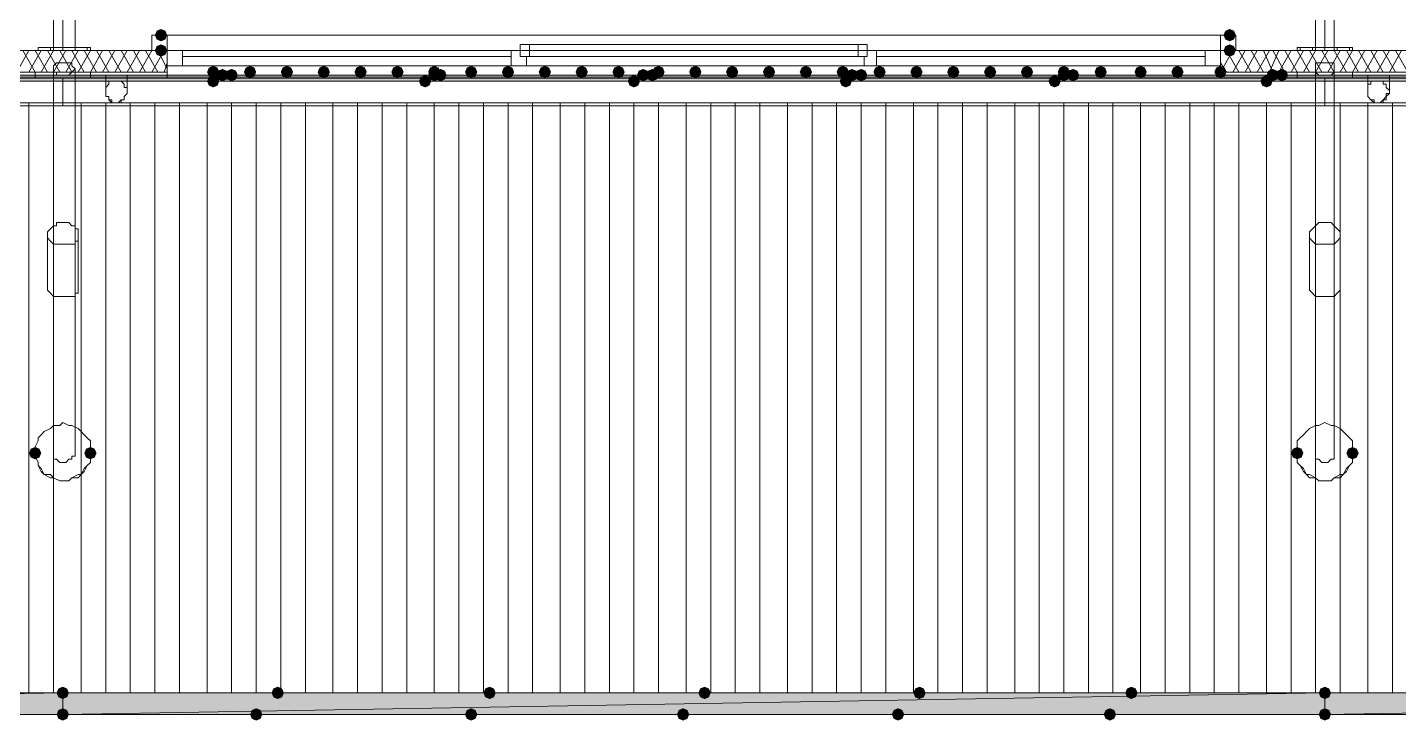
# Model space of a CAD drawing. Header units: millimetres. Extents: x 0 to 420, y 0 to 297.
# Drawn here: x 294.92 to 313.82, y 96.35 to 105.9 of the extents above; entities that cross this region are included whole.
import ezdxf

# ---------------------------------------------------------------- set-up
doc = ezdxf.new("R2010")
doc.units = ezdxf.units.MM

msp = doc.modelspace()

# ---------------------------------------------------------------- hatches: boundary and pattern name
for color, points in [(7, [(296.841333, 105.791), (296.816462, 105.731204), (296.756667, 105.706333), (296.696871, 105.731204), (296.672, 105.791), (296.696871, 105.850796), (296.756667, 105.875667), (296.816462, 105.850796)]), (7, [(311.573333, 105.791), (311.548463, 105.731204), (311.488667, 105.706333), (311.428871, 105.731204), (311.404, 105.791), (311.428871, 105.850796), (311.488667, 105.875667), (311.548462, 105.850796)]), (7, [(296.841333, 105.579333), (296.816462, 105.519537), (296.756667, 105.494667), (296.696871, 105.519537), (296.672, 105.579333), (296.696871, 105.639129), (296.756667, 105.664), (296.816462, 105.639129)]), (7, [(311.573333, 105.579333), (311.548463, 105.519537), (311.488667, 105.494667), (311.428871, 105.519537), (311.404, 105.579333), (311.428871, 105.639129), (311.488667, 105.664), (311.548462, 105.639129)]), (7, [(297.561, 105.283), (297.536129, 105.223204), (297.476333, 105.198333), (297.416538, 105.223204), (297.391667, 105.283), (297.416537, 105.342796), (297.476333, 105.367667), (297.536129, 105.342796)]), (254, [(297.688, 105.240667), (297.663129, 105.180871), (297.603333, 105.156), (297.543537, 105.180871), (297.518667, 105.240667), (297.543537, 105.300462), (297.603333, 105.325333), (297.663129, 105.300463)]), (254, [(297.815, 105.240667), (297.790129, 105.180871), (297.730333, 105.156), (297.670538, 105.180871), (297.645667, 105.240667), (297.670537, 105.300462), (297.730333, 105.325333), (297.790129, 105.300463)]), (254, [(297.815, 105.240667), (297.790129, 105.180871), (297.730333, 105.156), (297.670538, 105.180871), (297.645667, 105.240667), (297.670537, 105.300462), (297.730333, 105.325333), (297.790129, 105.300463)]), (7, [(298.069, 105.283), (298.044129, 105.223204), (297.984333, 105.198333), (297.924537, 105.223204), (297.899667, 105.283), (297.924537, 105.342796), (297.984333, 105.367667), (298.044129, 105.342796)]), (7, [(298.577, 105.283), (298.552129, 105.223204), (298.492333, 105.198333), (298.432538, 105.223204), (298.407667, 105.283), (298.432537, 105.342796), (298.492333, 105.367667), (298.552129, 105.342796)]), (7, [(299.085, 105.283), (299.060129, 105.223204), (299.000333, 105.198333), (298.940538, 105.223204), (298.915667, 105.283), (298.940537, 105.342796), (299.000333, 105.367667), (299.060129, 105.342796)]), (7, [(299.593, 105.283), (299.568129, 105.223204), (299.508333, 105.198333), (299.448538, 105.223204), (299.423667, 105.283), (299.448537, 105.342796), (299.508333, 105.367667), (299.568129, 105.342796)]), (7, [(300.101, 105.283), (300.076129, 105.223204), (300.016333, 105.198333), (299.956537, 105.223204), (299.931667, 105.283), (299.956537, 105.342796), (300.016333, 105.367667), (300.076129, 105.342796)]), (7, [(300.609, 105.283), (300.584129, 105.223204), (300.524333, 105.198333), (300.464538, 105.223204), (300.439667, 105.283), (300.464537, 105.342796), (300.524333, 105.367667), (300.584129, 105.342796)]), (254, [(300.609, 105.240667), (300.584129, 105.180871), (300.524333, 105.156), (300.464538, 105.180871), (300.439667, 105.240667), (300.464537, 105.300462), (300.524333, 105.325333), (300.584129, 105.300463)]), (254, [(300.693667, 105.240667), (300.668796, 105.180871), (300.609, 105.156), (300.549204, 105.180871), (300.524333, 105.240667), (300.549204, 105.300462), (300.609, 105.325333), (300.668796, 105.300463)]), (254, [(300.693667, 105.240667), (300.668796, 105.180871), (300.609, 105.156), (300.549204, 105.180871), (300.524333, 105.240667), (300.549204, 105.300462), (300.609, 105.325333), (300.668796, 105.300463)]), (7, [(301.117, 105.283), (301.092129, 105.223204), (301.032333, 105.198333), (300.972538, 105.223204), (300.947667, 105.283), (300.972537, 105.342796), (301.032333, 105.367667), (301.092129, 105.342796)]), (7, [(301.625, 105.283), (301.600129, 105.223204), (301.540333, 105.198333), (301.480537, 105.223204), (301.455667, 105.283), (301.480537, 105.342796), (301.540333, 105.367667), (301.600129, 105.342796)]), (7, [(302.133, 105.283), (302.108129, 105.223204), (302.048333, 105.198333), (301.988538, 105.223204), (301.963667, 105.283), (301.988537, 105.342796), (302.048333, 105.367667), (302.108129, 105.342796)]), (7, [(302.641, 105.283), (302.616129, 105.223204), (302.556333, 105.198333), (302.496537, 105.223204), (302.471667, 105.283), (302.496537, 105.342796), (302.556333, 105.367667), (302.616129, 105.342796)]), (7, [(303.149, 105.283), (303.124129, 105.223204), (303.064333, 105.198333), (303.004537, 105.223204), (302.979667, 105.283), (303.004537, 105.342796), (303.064333, 105.367667), (303.124129, 105.342796)]), (254, [(303.487667, 105.240667), (303.462796, 105.180871), (303.403, 105.156), (303.343204, 105.180871), (303.318333, 105.240667), (303.343204, 105.300462), (303.403, 105.325333), (303.462796, 105.300463)]), (254, [(303.614667, 105.240667), (303.589796, 105.180871), (303.53, 105.156), (303.470204, 105.180871), (303.445333, 105.240667), (303.470204, 105.300462), (303.53, 105.325333), (303.589796, 105.300463)]), (254, [(303.614667, 105.240667), (303.589796, 105.180871), (303.53, 105.156), (303.470204, 105.180871), (303.445333, 105.240667), (303.470204, 105.300462), (303.53, 105.325333), (303.589796, 105.300463)]), (7, [(303.699333, 105.283), (303.674463, 105.223204), (303.614667, 105.198333), (303.554871, 105.223204), (303.53, 105.283), (303.554871, 105.342796), (303.614667, 105.367667), (303.674462, 105.342796)]), (7, [(304.207333, 105.283), (304.182462, 105.223204), (304.122667, 105.198333), (304.062871, 105.223204), (304.038, 105.283), (304.062871, 105.342796), (304.122667, 105.367667), (304.182462, 105.342796)]), (7, [(304.715333, 105.283), (304.690462, 105.223204), (304.630667, 105.198333), (304.570871, 105.223204), (304.546, 105.283), (304.570871, 105.342796), (304.630667, 105.367667), (304.690462, 105.342796)]), (7, [(305.223333, 105.283), (305.198463, 105.223204), (305.138667, 105.198333), (305.078871, 105.223204), (305.054, 105.283), (305.078871, 105.342796), (305.138667, 105.367667), (305.198462, 105.342796)]), (7, [(305.731333, 105.283), (305.706462, 105.223204), (305.646667, 105.198333), (305.586871, 105.223204), (305.562, 105.283), (305.586871, 105.342796), (305.646667, 105.367667), (305.706462, 105.342796)]), (7, [(306.239333, 105.283), (306.214462, 105.223204), (306.154667, 105.198333), (306.094871, 105.223204), (306.07, 105.283), (306.094871, 105.342796), (306.154667, 105.367667), (306.214462, 105.342796)]), (254, [(306.366333, 105.240667), (306.341462, 105.180871), (306.281667, 105.156), (306.221871, 105.180871), (306.197, 105.240667), (306.221871, 105.300462), (306.281667, 105.325333), (306.341462, 105.300463)]), (254, [(306.493333, 105.240667), (306.468462, 105.180871), (306.408667, 105.156), (306.348871, 105.180871), (306.324, 105.240667), (306.348871, 105.300462), (306.408667, 105.325333), (306.468462, 105.300463)]), (254, [(306.493333, 105.240667), (306.468462, 105.180871), (306.408667, 105.156), (306.348871, 105.180871), (306.324, 105.240667), (306.348871, 105.300462), (306.408667, 105.325333), (306.468462, 105.300463)]), (7, [(306.747333, 105.283), (306.722462, 105.223204), (306.662667, 105.198333), (306.602871, 105.223204), (306.578, 105.283), (306.602871, 105.342796), (306.662667, 105.367667), (306.722462, 105.342796)]), (7, [(307.255333, 105.283), (307.230463, 105.223204), (307.170667, 105.198333), (307.110871, 105.223204), (307.086, 105.283), (307.110871, 105.342796), (307.170667, 105.367667), (307.230462, 105.342796)]), (7, [(307.763333, 105.283), (307.738462, 105.223204), (307.678667, 105.198333), (307.618871, 105.223204), (307.594, 105.283), (307.618871, 105.342796), (307.678667, 105.367667), (307.738462, 105.342796)]), (7, [(308.271333, 105.283), (308.246463, 105.223204), (308.186667, 105.198333), (308.126871, 105.223204), (308.102, 105.283), (308.126871, 105.342796), (308.186667, 105.367667), (308.246462, 105.342796)]), (7, [(308.779333, 105.283), (308.754462, 105.223204), (308.694667, 105.198333), (308.634871, 105.223204), (308.61, 105.283), (308.634871, 105.342796), (308.694667, 105.367667), (308.754462, 105.342796)]), (7, [(309.287333, 105.283), (309.262462, 105.223204), (309.202667, 105.198333), (309.142871, 105.223204), (309.118, 105.283), (309.142871, 105.342796), (309.202667, 105.367667), (309.262462, 105.342796)]), (254, [(309.287333, 105.240667), (309.262462, 105.180871), (309.202667, 105.156), (309.142871, 105.180871), (309.118, 105.240667), (309.142871, 105.300462), (309.202667, 105.325333), (309.262462, 105.300463)]), (254, [(309.414333, 105.240667), (309.389462, 105.180871), (309.329667, 105.156), (309.269871, 105.180871), (309.245, 105.240667), (309.269871, 105.300462), (309.329667, 105.325333), (309.389462, 105.300463)]), (254, [(309.414333, 105.240667), (309.389462, 105.180871), (309.329667, 105.156), (309.269871, 105.180871), (309.245, 105.240667), (309.269871, 105.300462), (309.329667, 105.325333), (309.389462, 105.300463)]), (7, [(309.795333, 105.283), (309.770463, 105.223204), (309.710667, 105.198333), (309.650871, 105.223204), (309.626, 105.283), (309.650871, 105.342796), (309.710667, 105.367667), (309.770462, 105.342796)]), (7, [(310.345667, 105.283), (310.320796, 105.223204), (310.261, 105.198333), (310.201204, 105.223204), (310.176333, 105.283), (310.201204, 105.342796), (310.261, 105.367667), (310.320796, 105.342796)]), (7, [(310.853667, 105.283), (310.828796, 105.223204), (310.769, 105.198333), (310.709204, 105.223204), (310.684333, 105.283), (310.709204, 105.342796), (310.769, 105.367667), (310.828796, 105.342796)]), (7, [(311.446333, 105.283), (311.421462, 105.223204), (311.361667, 105.198333), (311.301871, 105.223204), (311.277, 105.283), (311.301871, 105.342796), (311.361667, 105.367667), (311.421462, 105.342796)]), (254, [(312.166, 105.240667), (312.141129, 105.180871), (312.081333, 105.156), (312.021538, 105.180871), (311.996667, 105.240667), (312.021537, 105.300462), (312.081333, 105.325333), (312.141129, 105.300463)]), (254, [(312.293, 105.240667), (312.268129, 105.180871), (312.208333, 105.156), (312.148537, 105.180871), (312.123667, 105.240667), (312.148537, 105.300462), (312.208333, 105.325333), (312.268129, 105.300463)]), (254, [(312.293, 105.240667), (312.268129, 105.180871), (312.208333, 105.156), (312.148537, 105.180871), (312.123667, 105.240667), (312.148537, 105.300462), (312.208333, 105.325333), (312.268129, 105.300463)]), (254, [(297.561, 105.156), (297.536129, 105.096204), (297.476333, 105.071333), (297.416538, 105.096204), (297.391667, 105.156), (297.416537, 105.215796), (297.476333, 105.240667), (297.536129, 105.215796)]), (254, [(300.482, 105.156), (300.457129, 105.096204), (300.397333, 105.071333), (300.337538, 105.096204), (300.312667, 105.156), (300.337537, 105.215796), (300.397333, 105.240667), (300.457129, 105.215796)]), (254, [(303.360667, 105.156), (303.335796, 105.096204), (303.276, 105.071333), (303.216204, 105.096204), (303.191333, 105.156), (303.216204, 105.215796), (303.276, 105.240667), (303.335796, 105.215796)]), (254, [(306.281667, 105.156), (306.256796, 105.096204), (306.197, 105.071333), (306.137204, 105.096204), (306.112333, 105.156), (306.137204, 105.215796), (306.197, 105.240667), (306.256796, 105.215796)]), (254, [(309.160333, 105.156), (309.135463, 105.096204), (309.075667, 105.071333), (309.015871, 105.096204), (308.991, 105.156), (309.015871, 105.215796), (309.075667, 105.240667), (309.135462, 105.215796)]), (254, [(312.081333, 105.156), (312.056462, 105.096204), (311.996667, 105.071333), (311.936871, 105.096204), (311.912, 105.156), (311.936871, 105.215796), (311.996667, 105.240667), (312.056462, 105.215796)]), (7, [(295.105667, 100.033667), (295.080796, 99.973871), (295.021, 99.949), (294.961204, 99.973871), (294.936333, 100.033667), (294.961204, 100.093462), (295.021, 100.118333), (295.080796, 100.093463)]), (7, [(295.867667, 100.033667), (295.842796, 99.973871), (295.783, 99.949), (295.723204, 99.973871), (295.698333, 100.033667), (295.723204, 100.093462), (295.783, 100.118333), (295.842796, 100.093463)]), (7, [(312.504667, 100.033667), (312.479796, 99.973871), (312.42, 99.949), (312.360204, 99.973871), (312.335333, 100.033667), (312.360204, 100.093462), (312.42, 100.118333), (312.479796, 100.093463)]), (7, [(313.266667, 100.033667), (313.241796, 99.973871), (313.182, 99.949), (313.122204, 99.973871), (313.097333, 100.033667), (313.122204, 100.093462), (313.182, 100.118333), (313.241796, 100.093463)]), (254, [(295.486667, 96.731667), (295.461796, 96.671871), (295.402, 96.647), (295.342204, 96.671871), (295.317333, 96.731667), (295.342204, 96.791462), (295.402, 96.816333), (295.461796, 96.791463)]), (254, [(298.45, 96.731667), (298.425129, 96.671871), (298.365333, 96.647), (298.305538, 96.671871), (298.280667, 96.731667), (298.305537, 96.791462), (298.365333, 96.816333), (298.425129, 96.791463)]), (254, [(301.371, 96.731667), (301.346129, 96.671871), (301.286333, 96.647), (301.226537, 96.671871), (301.201667, 96.731667), (301.226537, 96.791462), (301.286333, 96.816333), (301.346129, 96.791463)]), (254, [(304.334333, 96.731667), (304.309463, 96.671871), (304.249667, 96.647), (304.189871, 96.671871), (304.165, 96.731667), (304.189871, 96.791462), (304.249667, 96.816333), (304.309462, 96.791463)]), (254, [(307.297667, 96.731667), (307.272796, 96.671871), (307.213, 96.647), (307.153204, 96.671871), (307.128333, 96.731667), (307.153204, 96.791462), (307.213, 96.816333), (307.272796, 96.791463)]), (254, [(310.218667, 96.731667), (310.193796, 96.671871), (310.134, 96.647), (310.074204, 96.671871), (310.049333, 96.731667), (310.074204, 96.791462), (310.134, 96.816333), (310.193796, 96.791463)]), (254, [(312.885667, 96.731667), (312.860796, 96.671871), (312.801, 96.647), (312.741204, 96.671871), (312.716333, 96.731667), (312.741204, 96.791462), (312.801, 96.816333), (312.860796, 96.791463)]), (254, [(295.486667, 96.435333), (295.461796, 96.375538), (295.402, 96.350667), (295.342204, 96.375538), (295.317333, 96.435333), (295.342204, 96.495129), (295.402, 96.52), (295.461796, 96.495129)]), (254, [(298.153667, 96.435333), (298.128796, 96.375538), (298.069, 96.350667), (298.009204, 96.375538), (297.984333, 96.435333), (298.009204, 96.495129), (298.069, 96.52), (298.128796, 96.495129)]), (254, [(301.117, 96.435333), (301.092129, 96.375538), (301.032333, 96.350667), (300.972538, 96.375538), (300.947667, 96.435333), (300.972537, 96.495129), (301.032333, 96.52), (301.092129, 96.495129)]), (254, [(304.038, 96.435333), (304.013129, 96.375538), (303.953333, 96.350667), (303.893537, 96.375538), (303.868667, 96.435333), (303.893537, 96.495129), (303.953333, 96.52), (304.013129, 96.495129)]), (254, [(307.001333, 96.435333), (306.976462, 96.375538), (306.916667, 96.350667), (306.856871, 96.375538), (306.832, 96.435333), (306.856871, 96.495129), (306.916667, 96.52), (306.976462, 96.495129)]), (254, [(309.922333, 96.435333), (309.897462, 96.375538), (309.837667, 96.350667), (309.777871, 96.375538), (309.753, 96.435333), (309.777871, 96.495129), (309.837667, 96.52), (309.897462, 96.495129)]), (254, [(312.885667, 96.435333), (312.860796, 96.375538), (312.801, 96.350667), (312.741204, 96.375538), (312.716333, 96.435333), (312.741204, 96.495129), (312.801, 96.52), (312.860796, 96.495129)])]:
    msp.add_hatch(color=color).paths.add_polyline_path(points, flags=0)
h = msp.add_hatch(color=7)
h.paths.add_polyline_path([(382.947333, 105.156), (120.904, 105.156), (382.947333, 105.240667)], flags=0)
h.paths.add_polyline_path([(120.904, 105.156), (382.947333, 105.240667), (120.904, 105.240667)], flags=0)
h = msp.add_hatch(color=7)
h.paths.add_polyline_path([(295.402, 96.435333), (278.045333, 96.435333), (295.402, 96.731667)], flags=0)
h.paths.add_polyline_path([(278.045333, 96.435333), (295.402, 96.731667), (278.045333, 96.731667)], flags=0)
h = msp.add_hatch(color=7)
h.paths.add_polyline_path([(312.801, 96.435333), (295.402, 96.435333), (312.801, 96.731667)], flags=0)
h.paths.add_polyline_path([(295.402, 96.435333), (312.801, 96.731667), (295.402, 96.731667)], flags=0)
h = msp.add_hatch(color=7)
h.paths.add_polyline_path([(330.2, 96.435333), (312.801, 96.435333), (330.2, 96.731667)], flags=0)
h.paths.add_polyline_path([(312.801, 96.435333), (330.2, 96.731667), (312.801, 96.731667)], flags=0)

# ---------------------------------------------------------------- linework, layer by layer
at = {"color": 7, "lineweight": 0}
for points in [[(394.335, 222.25), (260.265333, 222.25), (260.265333, 191.219667), (243.586, 191.219667), (243.586, 222.25), (109.516333, 222.25), (109.516333, 105.579333), (243.586, 105.579333), (243.586, 136.609667), (260.265333, 136.609667), (260.265333, 105.579333), (394.335, 105.579333)], [(295.783, 106.299), (295.063333, 106.299), (295.063333, 106.256667), (295.402, 106.256667), (295.402, 105.621667), (295.063333, 105.621667), (295.063333, 105.579333), (295.783, 105.579333), (295.783, 105.621667), (295.402, 105.621667), (295.402, 106.256667), (295.783, 106.256667)], [(313.182, 106.299), (312.42, 106.299), (312.42, 106.256667), (312.801, 106.256667), (312.801, 105.621667), (312.42, 105.621667), (312.42, 105.579333), (313.182, 105.579333), (313.182, 105.621667), (312.801, 105.621667), (312.801, 106.256667), (313.182, 106.256667)], [(296.629667, 105.791), (296.841333, 105.791), (296.841333, 105.579333), (296.629667, 105.579333), (296.629667, 105.791), (296.841333, 105.791), (296.841333, 105.579333), (296.629667, 105.579333)], [(301.709667, 105.664), (301.836667, 105.664), (301.836667, 105.494667), (301.709667, 105.494667)], [(306.493333, 105.494667), (306.366333, 105.494667), (306.366333, 105.664), (306.493333, 105.664)], [(311.361667, 105.791), (311.573333, 105.791), (311.573333, 105.579333), (311.361667, 105.579333), (311.361667, 105.791), (311.573333, 105.791), (311.573333, 105.579333), (311.361667, 105.579333)], [(296.841333, 105.579333), (296.841333, 105.367667)], [(311.361667, 105.579333), (311.361667, 105.367667)], [(295.444333, 105.41), (295.402, 105.41), (295.359667, 105.41), (295.317333, 105.41), (295.275, 105.367667), (295.275, 105.325333), (295.275, 105.283), (295.317333, 105.283), (295.317333, 105.240667), (295.359667, 105.240667), (295.402, 105.240667), (295.444333, 105.240667), (295.486667, 105.240667), (295.529, 105.283), (295.571333, 105.325333), (295.529, 105.367667), (295.529, 105.41), (295.486667, 105.41)], [(312.843333, 105.41), (312.801, 105.41), (312.758667, 105.41), (312.716333, 105.41), (312.674, 105.41), (312.674, 105.367667), (312.674, 105.325333), (312.674, 105.283), (312.716333, 105.240667), (312.758667, 105.240667), (312.801, 105.240667), (312.843333, 105.240667), (312.885667, 105.240667), (312.928, 105.283), (312.928, 105.325333), (312.928, 105.367667), (312.928, 105.41), (312.885667, 105.41)], [(382.947333, 105.156), (120.904, 105.156), (382.947333, 105.240667)], [(120.904, 105.156), (382.947333, 105.240667), (120.904, 105.240667)], [(295.402, 105.198333), (278.003, 105.198333), (278.003, 104.817333), (295.402, 104.817333)], [(312.801, 105.198333), (295.402, 105.198333), (295.402, 104.817333), (312.801, 104.817333)], [(295.867667, 105.240667), (295.994667, 105.240667), (295.994667, 105.029), (295.994667, 104.986667), (295.994667, 104.944333), (296.037, 104.944333), (296.037, 104.902), (296.079333, 104.859667), (296.121667, 104.859667), (296.164, 104.859667), (296.206333, 104.859667), (296.206333, 104.902), (296.248667, 104.902), (296.248667, 104.944333), (296.291, 104.986667), (296.291, 105.029), (296.291, 105.240667), (296.375667, 105.240667), (296.291, 105.240667), (296.291, 105.029), (296.291, 104.986667), (296.248667, 104.944333), (296.248667, 104.902), (296.206333, 104.902), (296.164, 104.859667), (296.121667, 104.859667), (296.079333, 104.859667), (296.079333, 104.902), (296.037, 104.902), (296.037, 104.944333), (295.994667, 104.944333), (295.994667, 104.986667), (295.994667, 105.029), (295.994667, 105.240667), (295.867667, 105.240667), (295.994667, 105.240667), (295.994667, 105.029), (295.994667, 104.986667), (295.994667, 104.944333), (296.037, 104.944333), (296.037, 104.902), (296.079333, 104.859667), (296.121667, 104.859667), (296.164, 104.859667), (296.206333, 104.859667), (296.206333, 104.902), (296.248667, 104.902), (296.248667, 104.944333), (296.291, 104.986667), (296.291, 105.029), (296.291, 105.240667), (296.375667, 105.240667), (296.291, 105.240667), (296.291, 105.029), (296.291, 104.986667), (296.248667, 104.944333), (296.248667, 104.902), (296.206333, 104.902), (296.164, 104.859667), (296.121667, 104.859667), (296.079333, 104.859667), (296.079333, 104.902), (296.037, 104.902), (296.037, 104.944333), (295.994667, 104.944333), (295.994667, 104.986667), (295.994667, 105.029), (295.994667, 105.240667), (295.867667, 105.240667), (295.994667, 105.240667), (295.994667, 105.029), (295.994667, 104.986667), (295.994667, 104.944333), (296.037, 104.944333), (296.037, 104.902), (296.079333, 104.902), (296.079333, 104.859667), (296.121667, 104.859667), (296.164, 104.859667), (296.206333, 104.902), (296.248667, 104.902), (296.248667, 104.944333), (296.291, 104.986667), (296.291, 105.029), (296.291, 105.240667), (296.375667, 105.240667), (296.291, 105.240667), (296.291, 105.029), (296.291, 104.986667), (296.248667, 104.944333), (296.248667, 104.902), (296.206333, 104.902), (296.206333, 104.859667), (296.164, 104.859667), (296.121667, 104.859667), (296.079333, 104.859667), (296.037, 104.902), (296.037, 104.944333), (295.994667, 104.944333), (295.994667, 104.986667), (295.994667, 105.029), (295.994667, 105.240667)], [(295.994667, 105.029), (295.994667, 104.986667), (295.994667, 104.944333), (296.037, 104.944333), (296.037, 104.902), (296.079333, 104.902), (296.079333, 104.859667), (296.121667, 104.859667), (296.164, 104.859667), (296.206333, 104.902), (296.248667, 104.902), (296.248667, 104.944333), (296.291, 104.986667), (296.291, 105.029), (296.291, 105.071333), (296.248667, 105.071333), (296.248667, 105.113667), (296.206333, 105.156), (296.164, 105.156), (296.121667, 105.156), (296.079333, 105.156), (296.037, 105.156), (296.037, 105.113667), (295.994667, 105.071333)], [(296.291, 105.029), (296.291, 105.071333), (296.248667, 105.071333), (296.248667, 105.113667), (296.206333, 105.156), (296.164, 105.156), (296.121667, 105.156), (296.079333, 105.156), (296.037, 105.156), (296.037, 105.113667), (295.994667, 105.071333), (295.994667, 105.029), (295.994667, 104.986667), (295.994667, 104.944333), (296.037, 104.944333), (296.037, 104.902), (296.079333, 104.902), (296.079333, 104.859667), (296.121667, 104.859667), (296.164, 104.859667), (296.206333, 104.902), (296.248667, 104.902), (296.248667, 104.944333), (296.291, 104.986667)], [(330.2, 105.198333), (312.801, 105.198333), (312.801, 104.817333), (330.2, 104.817333)], [(313.266667, 105.240667), (313.393667, 105.240667), (313.393667, 105.029), (313.393667, 104.986667), (313.393667, 104.944333), (313.436, 104.902), (313.478333, 104.859667), (313.520667, 104.859667), (313.563, 104.859667), (313.605333, 104.859667), (313.605333, 104.902), (313.647667, 104.902), (313.647667, 104.944333), (313.69, 104.986667), (313.69, 105.029), (313.69, 105.240667), (313.774667, 105.240667), (313.69, 105.240667), (313.69, 105.029), (313.69, 104.986667), (313.647667, 104.986667), (313.647667, 104.944333), (313.605333, 104.902), (313.563, 104.859667), (313.520667, 104.859667), (313.478333, 104.859667), (313.478333, 104.902), (313.436, 104.902), (313.393667, 104.944333), (313.393667, 104.986667), (313.393667, 105.029), (313.393667, 105.240667), (313.266667, 105.240667), (313.393667, 105.240667), (313.393667, 105.029), (313.393667, 104.986667), (313.393667, 104.944333), (313.436, 104.902), (313.478333, 104.859667), (313.520667, 104.859667), (313.563, 104.859667), (313.605333, 104.859667), (313.605333, 104.902), (313.647667, 104.902), (313.647667, 104.944333), (313.69, 104.986667), (313.69, 105.029), (313.69, 105.240667), (313.774667, 105.240667), (313.69, 105.240667), (313.69, 105.029), (313.69, 104.986667), (313.647667, 104.986667), (313.647667, 104.944333), (313.605333, 104.902), (313.563, 104.859667), (313.520667, 104.859667), (313.478333, 104.859667), (313.478333, 104.902), (313.436, 104.902), (313.393667, 104.944333), (313.393667, 104.986667), (313.393667, 105.029), (313.393667, 105.240667), (313.266667, 105.240667), (313.393667, 105.240667), (313.393667, 105.029), (313.393667, 104.986667), (313.393667, 104.944333), (313.436, 104.902), (313.478333, 104.902), (313.478333, 104.859667), (313.520667, 104.859667), (313.563, 104.859667), (313.605333, 104.902), (313.647667, 104.944333), (313.647667, 104.986667), (313.69, 104.986667), (313.69, 105.029), (313.69, 105.240667), (313.774667, 105.240667), (313.69, 105.240667), (313.69, 105.029), (313.69, 104.986667), (313.647667, 104.944333), (313.647667, 104.902), (313.605333, 104.902), (313.605333, 104.859667), (313.563, 104.859667), (313.520667, 104.859667), (313.478333, 104.859667), (313.436, 104.902), (313.393667, 104.944333), (313.393667, 104.986667), (313.393667, 105.029), (313.393667, 105.240667)], [(313.393667, 105.029), (313.393667, 104.986667), (313.393667, 104.944333), (313.436, 104.902), (313.478333, 104.902), (313.478333, 104.859667), (313.520667, 104.859667), (313.563, 104.859667), (313.605333, 104.902), (313.647667, 104.944333), (313.647667, 104.986667), (313.69, 104.986667), (313.69, 105.029), (313.647667, 105.071333), (313.647667, 105.113667), (313.605333, 105.113667), (313.605333, 105.156), (313.563, 105.156), (313.520667, 105.156), (313.478333, 105.156), (313.436, 105.156), (313.436, 105.113667), (313.393667, 105.113667), (313.393667, 105.071333)], [(313.69, 105.029), (313.647667, 105.071333), (313.647667, 105.113667), (313.605333, 105.113667), (313.605333, 105.156), (313.563, 105.156), (313.520667, 105.156), (313.478333, 105.156), (313.436, 105.156), (313.436, 105.113667), (313.393667, 105.113667), (313.393667, 105.071333), (313.393667, 105.029), (313.393667, 104.986667), (313.393667, 104.944333), (313.436, 104.902), (313.478333, 104.902), (313.478333, 104.859667), (313.520667, 104.859667), (313.563, 104.859667), (313.605333, 104.902), (313.647667, 104.944333), (313.647667, 104.986667), (313.69, 104.986667)], [(382.947333, 97.324333), (382.947333, 96.731667), (120.904, 96.731667), (120.904, 97.324333), (120.904, 104.309333), (120.904, 104.859667), (382.947333, 104.859667), (382.947333, 104.309333)], [(295.444333, 103.208667), (295.402, 103.208667), (295.359667, 103.208667), (295.317333, 103.208667), (295.317333, 103.166333), (295.275, 103.166333), (295.232667, 103.124), (295.190333, 103.081667), (295.190333, 103.039333), (295.190333, 102.997), (295.232667, 102.954667), (295.275, 102.912333), (295.317333, 102.912333), (295.359667, 102.912333), (295.402, 102.912333), (295.444333, 102.912333), (295.486667, 102.912333), (295.529, 102.912333), (295.571333, 102.912333), (295.571333, 102.954667), (295.613667, 102.954667), (295.613667, 102.997), (295.613667, 103.039333), (295.613667, 103.081667), (295.613667, 103.124), (295.571333, 103.124), (295.571333, 103.166333), (295.529, 103.166333), (295.486667, 103.208667)], [(312.843333, 103.208667), (312.801, 103.208667), (312.758667, 103.208667), (312.716333, 103.208667), (312.674, 103.166333), (312.631667, 103.124), (312.589333, 103.081667), (312.589333, 103.039333), (312.589333, 102.997), (312.631667, 102.954667), (312.674, 102.912333), (312.716333, 102.912333), (312.758667, 102.912333), (312.801, 102.912333), (312.843333, 102.912333), (312.885667, 102.912333), (312.928, 102.912333), (312.970333, 102.954667), (313.012667, 102.997), (313.012667, 103.039333), (313.012667, 103.081667), (312.970333, 103.124), (312.928, 103.166333), (312.885667, 103.208667)], [(295.486667, 100.414667), (295.402, 100.457), (295.359667, 100.414667), (295.275, 100.414667), (295.232667, 100.372333), (295.148, 100.33), (295.105667, 100.287667), (295.063333, 100.245333), (295.063333, 100.203), (295.021, 100.118333), (295.021, 100.033667), (295.021, 99.991333), (295.063333, 99.906667), (295.063333, 99.864333), (295.105667, 99.822), (295.148, 99.737333), (295.232667, 99.737333), (295.275, 99.695), (295.359667, 99.652667), (295.402, 99.652667), (295.486667, 99.652667), (295.529, 99.695), (295.613667, 99.737333), (295.656, 99.737333), (295.698333, 99.822), (295.740667, 99.864333), (295.783, 99.906667), (295.783, 99.991333), (295.783, 100.033667), (295.783, 100.118333), (295.783, 100.203), (295.740667, 100.245333), (295.698333, 100.287667), (295.656, 100.33), (295.613667, 100.372333), (295.529, 100.414667)], [(312.885667, 100.414667), (312.801, 100.457), (312.716333, 100.414667), (312.674, 100.414667), (312.589333, 100.372333), (312.547, 100.33), (312.504667, 100.287667), (312.462333, 100.245333), (312.42, 100.203), (312.42, 100.118333), (312.42, 100.033667), (312.42, 99.991333), (312.42, 99.906667), (312.462333, 99.864333), (312.504667, 99.822), (312.547, 99.737333), (312.589333, 99.737333), (312.674, 99.695), (312.716333, 99.652667), (312.801, 99.652667), (312.885667, 99.652667), (312.928, 99.695), (313.012667, 99.737333), (313.055, 99.737333), (313.097333, 99.822), (313.139667, 99.864333), (313.182, 99.906667), (313.182, 99.991333), (313.182, 100.033667), (313.182, 100.118333), (313.182, 100.203), (313.139667, 100.245333), (313.097333, 100.287667), (313.055, 100.33), (313.012667, 100.372333), (312.928, 100.414667)], [(295.402, 96.435333), (278.045333, 96.435333), (295.402, 96.731667)], [(278.045333, 96.435333), (295.402, 96.731667), (278.045333, 96.731667)], [(364.955667, 96.731667), (364.955667, 96.435333), (347.599, 96.435333), (347.599, 96.731667), (347.599, 96.435333), (330.2, 96.435333), (330.2, 96.731667), (330.2, 96.435333), (312.801, 96.435333), (312.801, 96.731667), (312.801, 96.435333), (295.402, 96.435333), (295.402, 96.731667), (278.045333, 96.731667), (278.045333, 96.435333), (295.402, 96.435333), (295.402, 96.731667), (312.801, 96.731667), (330.2, 96.731667), (347.599, 96.731667)], [(312.801, 96.435333), (295.402, 96.435333), (312.801, 96.731667)], [(295.402, 96.435333), (312.801, 96.731667), (295.402, 96.731667)], [(330.2, 96.435333), (312.801, 96.435333), (330.2, 96.731667)], [(312.801, 96.435333), (330.2, 96.731667), (312.801, 96.731667)], [(301.836667, 96.435333), (306.366333, 96.435333)]]:
    msp.add_lwpolyline(points, close=True, dxfattribs=at)
at = {"color": 43, "lineweight": 0}
for points in [[(278.172333, 105.579333), (295.275, 105.579333), (295.275, 140.081), (278.172333, 140.081)], [(312.674, 140.081), (295.571333, 140.081), (295.571333, 105.579333), (312.674, 105.579333)], [(312.928, 105.579333), (330.030667, 105.579333), (330.030667, 140.081), (312.928, 140.081)]]:
    msp.add_lwpolyline(points, close=True, dxfattribs=at)
at = {"color": 7, "lineweight": 0}
for points in [[(295.402, 106.299), (295.402, 105.579333)], [(312.801, 106.299), (312.801, 105.579333)], [(304.122667, 105.791), (296.841333, 105.791), (296.841333, 105.706333)], [(304.122667, 105.791), (296.841333, 105.791), (296.841333, 105.706333)], [(296.841333, 105.706333), (296.841333, 105.579333), (304.122667, 105.579333)], [(296.841333, 105.706333), (296.841333, 105.579333), (304.122667, 105.579333)], [(301.836667, 105.664), (306.366333, 105.664)], [(301.836667, 105.664), (306.366333, 105.664)], [(311.361667, 105.706333), (311.361667, 105.791), (304.122667, 105.791)], [(311.361667, 105.706333), (311.361667, 105.791), (304.122667, 105.791)], [(304.122667, 105.579333), (311.361667, 105.579333), (311.361667, 105.706333)], [(304.122667, 105.579333), (311.361667, 105.579333), (311.361667, 105.706333)], [(296.841333, 105.579333), (293.962667, 105.579333)], [(294.767, 105.283), (294.936333, 105.579333)], [(295.021, 105.283), (294.851667, 105.579333)], [(294.936333, 105.283), (295.105667, 105.579333)], [(295.190333, 105.283), (295.021, 105.579333)], [(295.063333, 105.621667), (295.063333, 105.579333)], [(295.105667, 105.283), (295.275, 105.579333)], [(295.359667, 105.283), (295.190333, 105.579333)], [(295.232667, 105.621667), (295.232667, 105.579333)], [(295.275, 105.283), (295.444333, 105.579333)], [(295.529, 105.283), (295.359667, 105.579333)], [(295.444333, 105.283), (295.613667, 105.579333)], [(295.698333, 105.283), (295.529, 105.579333)], [(295.571333, 105.621667), (295.571333, 105.579333)], [(295.613667, 105.283), (295.783, 105.579333)], [(295.867667, 105.283), (295.698333, 105.579333)], [(295.740667, 105.621667), (295.740667, 105.579333)], [(295.783, 105.283), (295.952333, 105.579333)], [(296.037, 105.283), (295.867667, 105.579333)], [(295.952333, 105.283), (296.121667, 105.579333)], [(296.206333, 105.283), (296.037, 105.579333)], [(296.121667, 105.283), (296.291, 105.579333)], [(296.375667, 105.283), (296.206333, 105.579333)], [(296.291, 105.283), (296.460333, 105.579333)], [(296.545, 105.283), (296.375667, 105.579333)], [(296.460333, 105.283), (296.629667, 105.579333)], [(296.714333, 105.283), (296.545, 105.579333)], [(296.629667, 105.283), (296.799, 105.579333)], [(296.841333, 105.325333), (296.714333, 105.579333)], [(296.841333, 105.283), (296.841333, 105.367667), (296.841333, 105.579333)], [(296.841333, 105.579333), (311.361667, 105.579333)], [(296.841333, 105.579333), (297.053, 105.579333), (297.053, 105.367667), (296.841333, 105.367667)], [(297.053, 105.579333), (301.582667, 105.579333)], [(297.053, 105.494667), (301.582667, 105.494667)], [(301.667333, 105.367667), (301.582667, 105.367667), (301.582667, 105.579333), (301.667333, 105.579333)], [(301.667333, 105.579333), (301.709667, 105.579333), (301.709667, 105.494667), (301.794333, 105.494667), (301.794333, 105.367667), (301.667333, 105.367667)], [(301.836667, 105.579333), (306.366333, 105.579333)], [(306.366333, 105.494667), (301.836667, 105.494667)], [(306.535667, 105.367667), (306.451, 105.367667), (306.451, 105.494667), (306.493333, 105.494667), (306.493333, 105.579333), (306.535667, 105.579333)], [(306.535667, 105.579333), (306.620333, 105.579333), (306.620333, 105.367667), (306.535667, 105.367667)], [(306.620333, 105.579333), (311.15, 105.579333)], [(306.620333, 105.494667), (311.15, 105.494667)], [(311.361667, 105.367667), (311.15, 105.367667), (311.15, 105.579333), (311.361667, 105.579333)], [(311.361667, 105.283), (311.531, 105.579333)], [(311.361667, 105.283), (311.361667, 105.367667), (311.361667, 105.579333)], [(314.240333, 105.579333), (311.361667, 105.579333)], [(311.615667, 105.283), (311.446333, 105.579333)], [(311.531, 105.283), (311.700333, 105.579333)], [(311.785, 105.283), (311.615667, 105.579333)], [(311.700333, 105.283), (311.869667, 105.579333)], [(311.954333, 105.283), (311.785, 105.579333)], [(311.869667, 105.283), (312.039, 105.579333)], [(312.081333, 105.283), (311.954333, 105.579333)], [(312.039, 105.283), (312.166, 105.579333)], [(312.250667, 105.283), (312.081333, 105.579333)], [(312.166, 105.283), (312.335333, 105.579333)], [(312.42, 105.283), (312.250667, 105.579333)], [(312.335333, 105.283), (312.504667, 105.579333)], [(312.589333, 105.283), (312.42, 105.579333)], [(312.462333, 105.621667), (312.462333, 105.579333)], [(312.504667, 105.283), (312.674, 105.579333)], [(312.758667, 105.283), (312.589333, 105.579333)], [(312.631667, 105.621667), (312.631667, 105.579333)], [(312.674, 105.283), (312.843333, 105.579333)], [(312.928, 105.283), (312.758667, 105.579333)], [(312.843333, 105.283), (313.012667, 105.579333)], [(313.097333, 105.283), (312.928, 105.579333)], [(312.970333, 105.621667), (312.970333, 105.579333)], [(313.012667, 105.283), (313.182, 105.579333)], [(313.266667, 105.283), (313.097333, 105.579333)], [(313.139667, 105.621667), (313.139667, 105.579333)], [(313.182, 105.283), (313.351333, 105.579333)], [(313.436, 105.283), (313.266667, 105.579333)], [(313.351333, 105.283), (313.520667, 105.579333)], [(313.605333, 105.283), (313.436, 105.579333)], [(313.520667, 105.283), (313.69, 105.579333)], [(313.774667, 105.283), (313.605333, 105.579333)], [(313.69, 105.283), (313.859333, 105.579333)], [(313.944, 105.283), (313.774667, 105.579333)], [(295.275, 100.033667), (295.275, 105.325333)], [(295.571333, 100.033667), (295.571333, 105.325333)], [(296.799, 105.283), (296.841333, 105.41)], [(296.841333, 105.283), (296.841333, 105.367667)], [(301.582667, 105.367667), (297.053, 105.367667)], [(306.451, 105.367667), (301.794333, 105.367667)], [(311.15, 105.367667), (306.620333, 105.367667)], [(311.446333, 105.283), (311.361667, 105.41)], [(311.361667, 105.283), (311.361667, 105.367667)], [(312.674, 100.033667), (312.674, 105.325333)], [(312.928, 100.033667), (312.928, 105.325333)], [(383.243667, 105.240667), (120.904, 105.240667), (383.243667, 105.240667), (120.904, 105.240667)], [(382.947333, 105.240667), (120.904, 105.240667)], [(383.243667, 105.240667), (382.947333, 105.240667), (120.904, 105.240667)], [(383.243667, 105.240667), (120.904, 105.240667), (120.904, 105.156)], [(120.904, 105.156), (382.947333, 105.156)], [(293.962667, 105.283), (296.841333, 105.283)], [(295.783, 105.198333), (295.783, 105.283), (295.740667, 105.283), (295.698333, 105.283), (295.656, 105.283), (295.613667, 105.283), (295.529, 105.283), (295.486667, 105.283), (295.402, 105.283), (295.359667, 105.283), (295.275, 105.283), (295.232667, 105.283), (295.148, 105.283), (295.105667, 105.283), (295.063333, 105.283), (295.021, 105.283), (295.021, 105.198333)], [(295.783, 105.198333), (295.740667, 105.198333), (295.698333, 105.198333), (295.656, 105.198333), (295.613667, 105.198333), (295.529, 105.198333), (295.486667, 105.198333), (295.402, 105.198333), (295.359667, 105.198333), (295.275, 105.198333), (295.232667, 105.198333), (295.148, 105.198333), (295.105667, 105.198333), (295.063333, 105.198333), (295.021, 105.198333)], [(296.841333, 105.283), (296.841333, 105.198333), (311.361667, 105.198333), (311.361667, 105.283)], [(311.361667, 105.283), (314.240333, 105.283)], [(313.182, 105.198333), (313.182, 105.283), (313.139667, 105.283), (313.097333, 105.283), (313.055, 105.283), (313.012667, 105.283), (312.928, 105.283), (312.885667, 105.283), (312.801, 105.283), (312.716333, 105.283), (312.674, 105.283), (312.589333, 105.283), (312.547, 105.283), (312.504667, 105.283), (312.462333, 105.283), (312.42, 105.283), (312.42, 105.198333)], [(313.182, 105.198333), (313.139667, 105.198333), (313.097333, 105.198333), (313.055, 105.198333), (313.012667, 105.198333), (312.928, 105.198333), (312.885667, 105.198333), (312.801, 105.198333), (312.716333, 105.198333), (312.674, 105.198333), (312.589333, 105.198333), (312.547, 105.198333), (312.504667, 105.198333), (312.462333, 105.198333), (312.42, 105.198333)], [(295.190333, 102.319667), (295.190333, 103.039333)], [(295.613667, 102.319667), (295.613667, 103.039333)], [(312.589333, 102.319667), (312.589333, 103.039333)], [(313.012667, 102.319667), (313.012667, 103.039333)], [(295.613667, 102.319667), (295.613667, 102.277333), (295.613667, 102.235), (295.571333, 102.235), (295.571333, 102.192667), (295.529, 102.192667), (295.486667, 102.192667), (295.444333, 102.192667), (295.402, 102.192667), (295.359667, 102.192667), (295.317333, 102.192667), (295.275, 102.192667), (295.232667, 102.235), (295.190333, 102.277333), (295.190333, 102.319667)], [(313.012667, 102.319667), (313.012667, 102.277333), (312.970333, 102.235), (312.928, 102.192667), (312.885667, 102.192667), (312.843333, 102.192667), (312.801, 102.192667), (312.758667, 102.192667), (312.716333, 102.192667), (312.674, 102.192667), (312.631667, 102.235), (312.589333, 102.277333), (312.589333, 102.319667)], [(295.021, 100.033667), (295.021, 99.991333), (295.063333, 99.906667), (295.063333, 99.864333), (295.105667, 99.779667), (295.148, 99.737333), (295.232667, 99.695), (295.275, 99.695), (295.359667, 99.652667), (295.402, 99.652667), (295.486667, 99.652667), (295.529, 99.695), (295.613667, 99.695), (295.656, 99.737333), (295.698333, 99.779667), (295.740667, 99.864333), (295.783, 99.906667), (295.783, 99.991333), (295.783, 100.033667)], [(295.275, 100.033667), (295.275, 99.991333), (295.275, 99.949), (295.317333, 99.949), (295.359667, 99.906667), (295.402, 99.906667), (295.444333, 99.906667), (295.486667, 99.949), (295.529, 99.949), (295.529, 99.991333), (295.571333, 99.991333), (295.571333, 100.033667)], [(312.42, 100.033667), (312.42, 99.991333), (312.42, 99.906667), (312.462333, 99.864333), (312.504667, 99.779667), (312.547, 99.737333), (312.589333, 99.695), (312.674, 99.695), (312.716333, 99.652667), (312.801, 99.652667), (312.885667, 99.652667), (312.928, 99.695), (313.012667, 99.695), (313.055, 99.737333), (313.097333, 99.779667), (313.139667, 99.864333), (313.182, 99.906667), (313.182, 99.991333), (313.182, 100.033667)], [(312.674, 100.033667), (312.674, 99.991333), (312.674, 99.949), (312.716333, 99.949), (312.758667, 99.906667), (312.801, 99.906667), (312.843333, 99.906667), (312.885667, 99.949), (312.928, 99.949), (312.928, 99.991333), (312.928, 100.033667)], [(295.402, 96.731667), (278.045333, 96.731667)], [(312.801, 96.731667), (295.402, 96.731667)], [(330.2, 96.731667), (312.801, 96.731667)], [(306.366333, 96.435333), (301.836667, 96.435333)]]:
    msp.add_lwpolyline(points, dxfattribs=at)
at = {"color": 253, "lineweight": 0}
for points in [[(294.936333, 96.731667), (294.936333, 104.859667)], [(295.275, 96.731667), (295.275, 104.859667)], [(295.656, 96.731667), (295.656, 104.859667)], [(295.994667, 96.731667), (295.994667, 104.859667)], [(296.333333, 96.731667), (296.333333, 104.859667)], [(296.672, 96.731667), (296.672, 104.859667)], [(297.010667, 96.731667), (297.010667, 104.859667)], [(297.391667, 96.731667), (297.391667, 104.859667)], [(297.730333, 96.731667), (297.730333, 104.859667)], [(298.069, 96.731667), (298.069, 104.859667)], [(298.407667, 96.731667), (298.407667, 104.859667)], [(298.746333, 96.731667), (298.746333, 104.859667)], [(299.127333, 96.731667), (299.127333, 104.859667)], [(299.466, 96.731667), (299.466, 104.859667)], [(299.804667, 96.731667), (299.804667, 104.859667)], [(300.143333, 96.731667), (300.143333, 104.859667)], [(300.524333, 96.731667), (300.524333, 104.859667)], [(300.863, 96.731667), (300.863, 104.859667)], [(301.201667, 96.731667), (301.201667, 104.859667)], [(301.540333, 96.731667), (301.540333, 104.859667)], [(301.879, 96.731667), (301.879, 104.859667)], [(302.26, 96.731667), (302.26, 104.859667)], [(302.598667, 96.731667), (302.598667, 104.859667)], [(302.937333, 96.731667), (302.937333, 104.859667)], [(303.276, 96.731667), (303.276, 104.859667)], [(303.614667, 96.731667), (303.614667, 104.859667)], [(303.995667, 96.731667), (303.995667, 104.859667)], [(304.334333, 96.731667), (304.334333, 104.859667)], [(304.673, 96.731667), (304.673, 104.859667)], [(305.011667, 96.731667), (305.011667, 104.859667)], [(305.392667, 96.731667), (305.392667, 104.859667)], [(305.731333, 96.731667), (305.731333, 104.859667)], [(306.07, 96.731667), (306.07, 104.859667)], [(306.408667, 96.731667), (306.408667, 104.859667)], [(306.747333, 96.731667), (306.747333, 104.859667)], [(307.128333, 96.731667), (307.128333, 104.859667)], [(307.467, 96.731667), (307.467, 104.859667)], [(307.805667, 96.731667), (307.805667, 104.859667)], [(308.144333, 96.731667), (308.144333, 104.859667)], [(308.525333, 96.731667), (308.525333, 104.859667)], [(308.864, 96.731667), (308.864, 104.859667)], [(309.202667, 96.731667), (309.202667, 104.859667)], [(309.541333, 96.731667), (309.541333, 104.859667)], [(309.88, 96.731667), (309.88, 104.859667)], [(310.261, 96.731667), (310.261, 104.859667)], [(310.599667, 96.731667), (310.599667, 104.859667)], [(310.938333, 96.731667), (310.938333, 104.859667)], [(311.277, 96.731667), (311.277, 104.859667)], [(311.615667, 96.731667), (311.615667, 104.859667)], [(311.996667, 96.731667), (311.996667, 104.859667)], [(312.335333, 96.731667), (312.335333, 104.859667)], [(312.674, 96.731667), (312.674, 104.859667)], [(313.012667, 96.731667), (313.012667, 104.859667)], [(313.393667, 96.731667), (313.393667, 104.859667)], [(313.732333, 96.731667), (313.732333, 104.859667)]]:
    msp.add_lwpolyline(points, dxfattribs=at)

doc.saveas('drawing.dxf')
